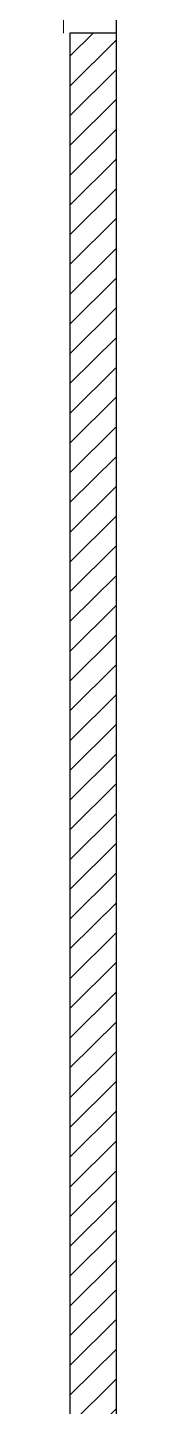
# Model space of a CAD drawing. Header units: millimetres. Extents: x -529861 to -223882, y -171969 to 61504.
# Drawn here: x -410757 to -410632, y -126107 to -122830 of the extents above; entities that cross this region are included whole.
import ezdxf

# ---------------------------------------------------------------- set-up
doc = ezdxf.new("R2010")
doc.units = ezdxf.units.MM
doc.header["$LTSCALE"] = 5000
doc.linetypes.add('CENTER', pattern=[2, 1.25, -0.25, 0.25, -0.25])
for name, color, linetype, lineweight in [('A-WALL-CUT-1', 10, 'Continuous', 25), ('A-WALL-PATT-1', 8, 'Continuous', 5), ('A-WALL-PROJECTION', 7, 'Continuous', 9)]:
    doc.layers.add(name, color=color, linetype=linetype, lineweight=lineweight)
doc.layers.add('KCS_AXIS', color=18, linetype='CENTER')
doc.layers.add('KCS_BORDER', color=3, linetype='Continuous')

# ---------------------------------------------------------------- blocks, each defined once
blk = doc.blocks.new('2-LUOI TRUC')
at = {"layer": 'KCS_AXIS', "ltscale": 0.1}
blk.add_line((-23605.34346586291, -46766.54382074761), (-23605.34346586291, -33447.5459575562), dxfattribs=at)
blk = doc.blocks.new('2-MBC')
at = {"layer": 'KCS_AXIS'}
blk.add_blockref('2-LUOI TRUC', (29995.34346586291, 46027.5459575562), dxfattribs=at)

msp = doc.modelspace()

# ---------------------------------------------------------------- hatches: boundary and pattern name
at = {"layer": 'A-WALL-PATT-1'}
h = msp.add_hatch(dxfattribs=at)
h.set_pattern_fill('FP_2', color=256, style=0, pattern_type=2)
h.set_pattern_definition([(45, (-417241.7150199958, -134701.6469208683), (-35.35533905932738, 35.35533905932738), [])])
h.paths.add_polyline_path([(-410631.7150272821, -126621.647040961), (-410631.7150272821, -122843.4419602041), (-410741.7150272821, -122843.4419602041), (-410741.715027282, -126621.647040961)])

# ---------------------------------------------------------------- linework, layer by layer
at = {"layer": 'A-WALL-CUT-1'}
for p, q in [((-410631.7150272821, -122843.4419602041), (-410741.7150272821, -122843.4419602041)), ((-410741.7150272821, -122843.4419602041), (-410741.7150272821, -126621.647040961)), ((-410631.7150272821, -126621.647040961), (-410631.7150272821, -122843.4419602041))]:
    msp.add_line(p, q, dxfattribs=at)
at = {"layer": 'A-WALL-PROJECTION'}
for p, q in [((-410756.7150272821, -122843.4419602041), (-410756.7150272821, -122376.647040961)), ((-410631.7150272821, -122376.647040961), (-410631.7150272821, -122843.4419602041))]:
    msp.add_line(p, q, dxfattribs=at)

# ---------------------------------------------------------------- block references
at = {"layer": 'KCS_BORDER', "ltscale": 1500}
msp.add_blockref('2-MBC', (-417021.7150272816, -133581.6470410013), dxfattribs=at)

doc.saveas('drawing.dxf')
